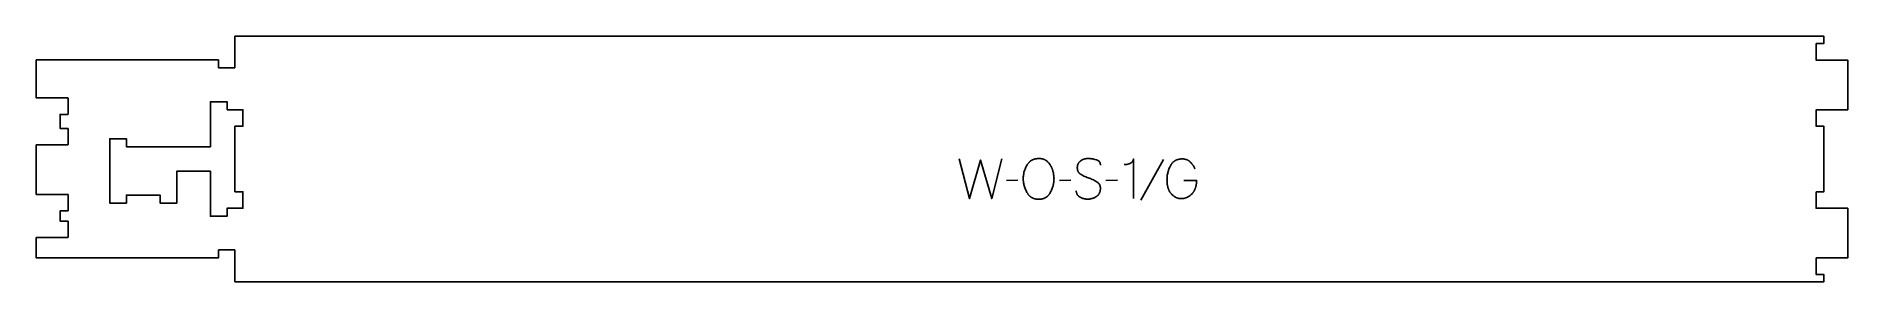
# Model space of a CAD drawing. Extents: x -695 to 672, y -93 to 93.
import ezdxf

# ---------------------------------------------------------------- set-up
doc = ezdxf.new("R2010")
doc.units = 0
for name, color, linetype in [('1_ANYTOOL_1MMDEEP_LABELS_S', 2, 'CONTINUOUS'), ('3_ANYTOOL_CUTTHROUGH_INSID', 4, 'CONTINUOUS'), ('4_ANYTOOL_CUTTHROUGH_OUTSI', 5, 'CONTINUOUS')]:
    doc.layers.add(name, color=color, linetype=linetype)

msp = doc.modelspace()

# ---------------------------------------------------------------- linework, layer by layer
at = {"layer": '1_ANYTOOL_1MMDEEP_LABELS_S'}
for p, q in [((155.6, -0.5), (138.4, -31.2)), ((45.6, -16.1), (36.9, -16.2)), ((85.7, -16.1), (76.9, -16.2)), ((120.7, -16.1), (111.9, -16.2))]:
    msp.add_line(p, q, dxfattribs=at)
for points in [[(1.3, 0), (9, -30), (17.4, -0.9), (25.9, -30), (33.4, 0)], [(107.9, -4.6), (107.9, -4.4), (107.9, -4.3), (107.9, -4.2), (107.9, -4.1), (107.9, -4), (107.9, -3.9), (107.9, -3.9), (107.8, -3.8), (107.8, -3.7), (107.8, -3.6), (107.8, -3.5), (107.8, -3.4), (107.8, -3.4), (107.7, -3.3), (107.7, -3.2), (107.7, -3.1), (107.7, -3), (107.6, -3), (107.6, -2.9), (107.6, -2.8), (107.5, -2.7), (107.5, -2.7), (107.5, -2.6), (107.4, -2.5), (107.4, -2.5), (107.3, -2.4), (107.3, -2.3), (107.2, -2.3), (107.2, -2.2), (107.1, -2.1), (107.1, -2.1), (107, -2), (107, -1.9), (106.9, -1.9), (106.9, -1.8), (106.8, -1.8), (106.8, -1.7), (106.7, -1.7), (106.6, -1.6), (106.6, -1.5), (106.5, -1.5), (106.4, -1.4), (106.4, -1.4), (106.3, -1.3), (106.2, -1.3), (106.1, -1.2), (106.1, -1.2), (106, -1.2), (105.9, -1.1), (105.8, -1.1), (105.7, -1), (105.6, -0.9), (105.4, -0.9), (105.2, -0.8), (105, -0.7), (104.8, -0.7), (104.6, -0.6), (103.8, -0.4), (103, -0.2), (102.2, 0), (101.5, 0.1), (101.1, 0.2), (100.7, 0.2), (100.3, 0.3), (100, 0.3), (99.6, 0.3), (99.2, 0.3), (98.9, 0.3), (98.5, 0.3), (98.3, 0.3), (98.1, 0.3), (97.9, 0.3), (97.8, 0.3), (97.6, 0.3), (97.4, 0.3), (97.2, 0.3), (97, 0.2), (96.8, 0.2), (96.6, 0.2), (96.5, 0.1), (96.3, 0.1), (96.1, 0), (95.9, 0), (95.7, -0.1), (95.6, -0.1), (95.4, -0.2), (95.2, -0.2), (95, -0.3), (94.9, -0.4), (94.7, -0.5), (94.5, -0.5), (94.4, -0.6), (94.2, -0.7), (94, -0.8), (93.9, -0.9), (93.7, -1), (93.5, -1.1), (93.4, -1.2), (93.2, -1.3), (93.1, -1.4), (92.9, -1.5), (92.8, -1.6), (92.6, -1.7), (92.5, -1.9), (92.3, -2), (92.2, -2.1), (92.1, -2.2), (91.9, -2.4), (91.8, -2.5), (91.7, -2.6), (91.6, -2.8), (91.5, -2.9), (91.4, -3.1), (91.3, -3.2), (91.2, -3.4), (91.1, -3.5), (91.1, -3.7), (91, -3.9), (90.9, -4), (90.8, -4.2), (90.8, -4.4), (90.7, -4.5), (90.7, -4.7), (90.6, -4.9), (90.6, -5.1), (90.5, -5.3), (90.5, -5.5), (90.5, -5.7), (90.5, -5.9), (90.5, -6.1), (90.4, -6.3), (90.4, -6.5), (90.4, -6.7), (90.4, -6.9), (90.4, -7.1), (90.5, -7.3), (90.5, -7.5), (90.5, -7.7), (90.5, -7.9), (90.6, -8.1), (90.6, -8.3), (90.7, -8.5), (90.7, -8.7), (90.8, -8.8), (90.8, -9), (90.9, -9.1), (90.9, -9.2), (90.9, -9.3), (91, -9.4), (91, -9.4), (91.1, -9.5), (91.1, -9.6), (91.1, -9.7), (91.2, -9.8), (91.2, -9.8), (91.3, -9.9), (91.3, -10), (91.4, -10.1), (91.4, -10.1), (91.5, -10.2), (91.5, -10.3), (91.6, -10.4), (91.6, -10.4), (91.7, -10.5), (91.8, -10.6), (91.8, -10.6), (91.9, -10.7), (92, -10.8), (92, -10.8), (92.2, -11), (92.3, -11.1), (92.4, -11.2), (92.6, -11.3), (92.8, -11.4), (92.9, -11.5), (93.1, -11.6), (93.3, -11.7), (94, -12.1), (94.7, -12.5), (95.5, -12.9), (96.2, -13.2), (97, -13.6), (97.8, -13.9), (98.6, -14.3), (99.4, -14.6), (100.3, -14.9), (101.1, -15.2), (101.8, -15.5), (102.6, -15.9), (103.4, -16.3), (104.1, -16.7), (104.8, -17.1), (105.5, -17.5), (105.6, -17.6), (105.8, -17.7), (106, -17.8), (106, -17.9), (106.1, -17.9), (106.2, -18), (106.2, -18.1), (106.3, -18.1), (106.4, -18.2), (106.4, -18.3), (106.5, -18.3), (106.6, -18.4), (106.6, -18.5), (106.7, -18.5), (106.8, -18.6), (106.8, -18.7), (106.9, -18.8), (106.9, -18.8), (107, -18.9), (107, -19), (107.1, -19.1), (107.1, -19.1), (107.2, -19.2), (107.2, -19.3), (107.3, -19.4), (107.3, -19.5), (107.3, -19.5), (107.4, -19.6), (107.4, -19.7), (107.5, -19.8), (107.5, -19.9), (107.5, -20), (107.6, -20.1), (107.6, -20.1), (107.6, -20.2), (107.6, -20.3), (107.7, -20.4), (107.7, -20.6), (107.8, -20.8), (107.8, -21), (107.8, -21.2), (107.9, -21.4), (107.9, -21.6), (107.9, -21.8), (107.9, -22), (107.9, -22.2), (107.9, -22.5), (107.9, -22.7), (107.9, -22.9), (107.9, -23.2), (107.8, -23.4), (107.8, -23.6), (107.8, -23.8), (107.7, -24), (107.7, -24.3), (107.6, -24.5), (107.6, -24.7), (107.5, -24.9), (107.4, -25.1), (107.4, -25.3), (107.3, -25.5), (107.2, -25.6), (107.1, -25.8), (107, -26), (106.9, -26.2), (106.8, -26.4), (106.7, -26.5), (106.6, -26.7), (106.5, -26.9), (106.4, -27), (106.2, -27.2), (106.1, -27.3), (106, -27.5), (105.8, -27.6), (105.7, -27.7), (105.5, -27.9), (105.4, -28), (105.2, -28.1), (105, -28.3), (104.9, -28.4), (104.7, -28.5), (104.3, -28.7), (104, -28.9), (103.6, -29.1), (103.2, -29.3), (102.9, -29.5), (102.5, -29.6), (102.1, -29.7), (101.9, -29.8), (101.7, -29.9), (101.5, -29.9), (101.3, -30), (101.1, -30), (100.9, -30.1), (100.7, -30.1), (100.5, -30.1), (100.1, -30.2), (99.7, -30.3), (99.3, -30.3), (98.9, -30.3), (98.5, -30.3), (98.1, -30.3), (97.7, -30.3), (97.3, -30.3), (96.9, -30.3), (96.5, -30.2), (96.1, -30.1), (95.7, -30.1), (95.3, -30), (94.9, -29.9), (94.6, -29.8), (94.2, -29.6), (93.8, -29.5), (93.5, -29.3), (93.1, -29.2), (92.8, -29), (92.4, -28.8), (92.3, -28.7), (92.1, -28.6), (92, -28.5), (91.8, -28.4), (91.7, -28.3), (91.5, -28.2), (91.4, -28), (91.2, -27.9), (91.1, -27.8), (91, -27.7), (90.9, -27.5), (90.8, -27.4), (90.7, -27.3), (90.7, -27.3), (90.6, -27.2), (90.6, -27.1), (90.5, -27.1), (90.5, -27), (90.4, -26.9), (90.4, -26.8), (90.3, -26.8), (90.3, -26.7), (90.3, -26.6), (90.2, -26.5), (90.2, -26.5), (90.2, -26.4), (90.1, -26.3), (90.1, -26.2), (90.1, -26.2), (90, -26.1), (90, -26), (90, -25.9), (89.9, -25.7), (89.9, -25.6), (89.8, -25.4), (89.8, -25.2), (89.8, -25.1), (89.7, -24.9), (89.7, -24.7), (89.7, -24.5), (89.7, -24.3), (89.7, -24.1)], [(132.9, -30), (132.9, 0), (132.8, -0.1), (132.8, -0.3), (132.8, -0.4), (132.8, -0.5), (132.7, -0.7), (132.7, -0.8), (132.6, -1), (132.6, -1.1), (132.5, -1.2), (132.5, -1.3), (132.4, -1.4), (132.4, -1.5), (132.4, -1.5), (132.3, -1.6), (132.3, -1.6), (132.3, -1.7), (132.2, -1.8), (132.2, -1.8), (132.2, -1.9), (132.1, -1.9), (132.1, -2), (132.1, -2), (132, -2.1), (132, -2.1), (131.9, -2.2), (131.9, -2.2), (131.8, -2.3), (131.8, -2.3), (131.7, -2.4), (131.7, -2.4), (131.6, -2.5), (131.5, -2.6), (131.4, -2.7), (131.3, -2.8), (131.2, -2.9), (131, -3), (130.9, -3), (130.8, -3.1), (130.7, -3.2), (130.5, -3.3), (130.4, -3.3), (130.2, -3.4), (130, -3.5), (129.7, -3.6), (129.4, -3.7), (129.1, -3.8), (128.8, -3.9), (128.5, -4), (128.3, -4), (128, -4.1), (127.7, -4.1), (127.5, -4.2), (127.2, -4.2), (126.9, -4.3), (126.7, -4.3), (126.4, -4.3), (126.1, -4.3), (125.9, -4.3)], [(170.8, -16.2), (180.6, -16.2), (180.5, -17.1), (180.5, -17.5), (180.5, -17.9), (180.4, -18.3), (180.4, -18.7), (180.3, -19), (180.3, -19.4), (180.2, -19.8), (180.1, -20.1), (180, -20.5), (180, -20.8), (179.9, -21.2), (179.8, -21.5), (179.7, -21.8), (179.5, -22.2), (179.4, -22.5), (179.3, -22.8), (179.2, -23.1), (179, -23.4), (178.9, -23.7), (178.7, -24), (178.6, -24.3), (178.4, -24.5), (178.2, -24.8), (178, -25.1), (177.9, -25.3), (177.7, -25.6), (177.5, -25.8), (177.3, -26), (177, -26.3), (176.8, -26.5), (176.4, -26.9), (176.2, -27.1), (175.9, -27.3), (175.7, -27.5), (175.5, -27.7), (175.3, -27.9), (175, -28), (174.8, -28.2), (174.6, -28.3), (174.3, -28.5), (174.1, -28.6), (173.9, -28.8), (173.6, -28.9), (173.4, -29), (173.2, -29.1), (172.9, -29.2), (172.7, -29.3), (172.4, -29.4), (172.2, -29.5), (171.9, -29.6), (171.7, -29.7), (171.4, -29.7), (171.2, -29.8), (170.9, -29.9), (170.7, -29.9), (170.4, -29.9), (170.2, -30), (169.9, -30), (169.7, -30), (169.4, -30), (169.2, -30), (168.9, -30), (168.6, -30), (168.4, -30), (168.1, -30), (167.9, -30), (167.6, -29.9), (167.4, -29.9), (167.1, -29.8), (166.9, -29.8), (166.6, -29.7), (166.4, -29.6), (166.1, -29.6), (165.9, -29.5), (165.7, -29.4), (165.4, -29.3), (165.2, -29.2), (164.9, -29.1), (164.7, -29), (164.5, -28.8), (164.2, -28.7), (164, -28.5), (163.8, -28.4), (163.6, -28.2), (163.3, -28.1), (163.1, -27.9), (162.9, -27.7), (162.7, -27.6), (162.4, -27.4), (162.2, -27.2), (162, -27), (161.8, -26.7), (161.6, -26.5), (161.4, -26.3), (161.2, -26.1), (161, -25.8), (160.8, -25.6), (160.6, -25.3), (160.4, -25.1), (160.2, -24.8), (160.1, -24.5), (159.9, -24.2), (159.8, -23.9), (159.6, -23.6), (159.5, -23.3), (159.4, -23), (159.2, -22.7), (159.1, -22.3), (159, -22), (158.9, -21.6), (158.8, -21.3), (158.7, -20.9), (158.6, -20.6), (158.5, -20.2), (158.5, -19.8), (158.4, -19.4), (158.4, -19), (158.3, -18.6), (158.3, -18.2), (158.2, -17.3), (158.2, -16.4), (158.1, -15.5), (158.2, -14.8), (158.2, -14.2), (158.2, -13.5), (158.3, -12.8), (158.4, -12.2), (158.5, -11.5), (158.7, -10.8), (158.8, -10.2), (159, -9.5), (159.2, -8.9), (159.4, -8.2), (159.6, -7.6), (159.9, -7), (160.2, -6.3), (160.5, -5.7), (160.8, -5.1), (161, -4.7), (161.2, -4.4), (161.3, -4.2), (161.5, -3.9), (161.7, -3.6), (161.8, -3.5), (161.9, -3.3), (162, -3.2), (162.2, -3.1), (162.3, -3), (162.4, -2.8), (162.5, -2.7), (162.6, -2.6), (162.7, -2.5), (162.8, -2.4), (163, -2.3), (163.1, -2.2), (163.2, -2.1), (163.3, -2), (163.5, -1.9), (163.6, -1.8), (163.7, -1.7), (163.9, -1.6), (164, -1.5), (164.1, -1.4), (164.3, -1.3), (164.4, -1.3), (164.6, -1.2), (164.7, -1.1), (164.8, -1), (165, -1), (165.1, -0.9), (165.3, -0.8), (165.4, -0.8), (165.6, -0.7), (165.8, -0.7), (165.9, -0.6), (166.2, -0.5), (166.6, -0.4), (166.9, -0.3), (167.2, -0.2), (167.6, -0.2), (167.9, -0.1), (168.3, -0.1), (168.7, 0), (169.1, 0), (169.4, 0), (169.8, 0), (170.1, 0), (170.3, 0), (170.5, 0), (170.7, 0), (170.9, -0.1), (171.1, -0.1), (171.4, -0.1), (171.6, -0.1), (171.8, -0.2), (172, -0.2), (172.2, -0.3), (172.3, -0.3), (172.5, -0.4), (172.7, -0.4), (172.9, -0.5), (173.1, -0.6), (173.3, -0.6), (173.5, -0.7), (173.6, -0.8), (173.8, -0.9), (174, -1), (174.1, -1.1), (174.3, -1.2), (174.5, -1.3), (174.6, -1.4), (174.8, -1.5), (174.9, -1.6), (175.1, -1.7), (175.2, -1.9), (175.4, -2), (175.5, -2.1), (175.7, -2.3), (176.2, -2.8), (176.5, -3.1), (176.8, -3.4), (177, -3.7), (177.3, -4.1), (177.5, -4.4), (177.7, -4.7), (178, -5), (178.2, -5.3), (178.4, -5.7), (178.6, -6), (178.8, -6.4), (179, -6.7), (179.2, -7.1), (179.4, -7.4)]]:
    msp.add_lwpolyline(points, dxfattribs=at)
msp.add_lwpolyline([(61.7, 0.3), (62.1, 0.3), (62.5, 0.3), (62.8, 0.3), (63, 0.3), (63.2, 0.2), (63.3, 0.2), (63.5, 0.2), (63.7, 0.2), (63.8, 0.1), (64, 0.1), (64.2, 0.1), (64.3, 0), (64.5, 0), (64.6, -0.1), (64.8, -0.1), (65, -0.2), (65.1, -0.2), (65.3, -0.3), (65.4, -0.4), (65.6, -0.4), (65.7, -0.5), (65.9, -0.6), (66, -0.6), (66.1, -0.7), (66.3, -0.8), (66.4, -0.9), (66.5, -1), (66.7, -1.1), (67.1, -1.3), (67.3, -1.5), (67.6, -1.7), (67.8, -1.9), (68.1, -2.1), (68.3, -2.4), (68.5, -2.6), (68.7, -2.8), (68.9, -3.1), (69.1, -3.3), (69.3, -3.5), (69.5, -3.8), (69.7, -4.1), (69.9, -4.3), (70.1, -4.6), (70.4, -5.2), (70.6, -5.5), (70.7, -5.8), (70.9, -6.1), (71, -6.4), (71.2, -6.7), (71.3, -7), (71.4, -7.3), (71.5, -7.6), (71.7, -7.9), (71.8, -8.2), (71.9, -8.6), (72, -8.9), (72.1, -9.2), (72.1, -9.6), (72.4, -10.6), (72.5, -11.3), (72.6, -11.9), (72.7, -12.6), (72.8, -13.2), (72.8, -13.9), (72.8, -14.5), (72.9, -15.2), (72.8, -15.8), (72.8, -16.4), (72.8, -17.1), (72.7, -17.7), (72.6, -18.4), (72.5, -19), (72.3, -19.6), (72.2, -20.3), (72, -20.9), (71.8, -21.5), (71.5, -22.2), (71.3, -22.8), (71, -23.5), (70.7, -24.1), (70.4, -24.7), (70.1, -25.4), (69.9, -25.7), (69.7, -26), (69.5, -26.3), (69.3, -26.6), (69.1, -26.8), (68.9, -27.1), (68.7, -27.4), (68.5, -27.6), (68.4, -27.7), (68.3, -27.8), (68.2, -28), (68, -28.1), (67.9, -28.2), (67.8, -28.3), (67.7, -28.4), (67.6, -28.5), (67.4, -28.6), (67.3, -28.7), (67.2, -28.8), (67.1, -28.9), (66.9, -28.9), (66.8, -29), (66.7, -29.1), (66.5, -29.2), (66.4, -29.3), (66.2, -29.4), (66.1, -29.4), (66, -29.5), (65.8, -29.6), (65.7, -29.6), (65.5, -29.7), (65.4, -29.8), (65.2, -29.8), (65.1, -29.9), (64.9, -29.9), (64.8, -30), (64.5, -30.1), (64.1, -30.2), (63.8, -30.2), (63.5, -30.3), (63.2, -30.3), (62.8, -30.4), (62.5, -30.4), (62.1, -30.5), (61.7, -30.5), (61.4, -30.5), (61, -30.5), (60.6, -30.5), (60.2, -30.4), (59.9, -30.4), (59.5, -30.3), (59.2, -30.3), (58.8, -30.2), (58.5, -30.1), (58.2, -30.1), (57.8, -30), (57.7, -29.9), (57.5, -29.9), (57.4, -29.8), (57.2, -29.7), (57.1, -29.7), (56.9, -29.6), (56.8, -29.5), (56.6, -29.5), (56.5, -29.4), (56.3, -29.3), (56.2, -29.3), (56, -29.2), (55.9, -29.1), (55.8, -29), (55.6, -28.9), (55.5, -28.8), (55.4, -28.7), (55.2, -28.6), (55.1, -28.5), (55, -28.4), (54.9, -28.3), (54.7, -28.2), (54.6, -28.1), (54.5, -28), (54.4, -27.9), (54.2, -27.8), (54.1, -27.7), (54, -27.6), (53.9, -27.4), (53.8, -27.3), (53.6, -27), (53.4, -26.8), (53.2, -26.5), (53, -26.2), (52.8, -25.9), (52.6, -25.6), (52.4, -25.3), (52.1, -24.6), (51.8, -24), (51.5, -23.3), (51.2, -22.7), (51, -22), (50.7, -21.4), (50.5, -20.7), (50.4, -20.1), (50.2, -19.4), (50.1, -18.8), (49.9, -18.1), (49.8, -17.5), (49.8, -16.8), (49.7, -16.2), (49.7, -15.5), (49.7, -14.9), (49.7, -14.2), (49.7, -13.5), (49.8, -12.8), (49.9, -12.1), (50, -11.5), (50.1, -10.8), (50.2, -10.1), (50.4, -9.5), (50.6, -8.8), (50.8, -8.2), (51, -7.6), (51.3, -6.9), (51.6, -6.3), (51.9, -5.7), (52.2, -5.1), (52.5, -4.5), (52.7, -4.2), (52.9, -3.9), (53.1, -3.6), (53.3, -3.4), (53.5, -3.1), (53.8, -2.9), (54, -2.6), (54.2, -2.4), (54.3, -2.3), (54.4, -2.2), (54.6, -2.1), (54.7, -1.9), (54.8, -1.8), (54.9, -1.7), (55.1, -1.6), (55.2, -1.5), (55.3, -1.5), (55.5, -1.4), (55.6, -1.3), (55.7, -1.2), (55.9, -1.1), (56, -1), (56.2, -0.9), (56.3, -0.9), (56.4, -0.8), (56.6, -0.7), (56.9, -0.6), (57.2, -0.5), (57.5, -0.3), (57.8, -0.2), (58.1, -0.1), (58.5, 0), (58.8, 0), (59.1, 0.1), (59.5, 0.2), (59.8, 0.2), (60.2, 0.3), (60.6, 0.3), (60.9, 0.3), (61.3, 0.3)], close=True, dxfattribs=at)
at = {"layer": '3_ANYTOOL_CUTTHROUGH_INSID'}
msp.add_lwpolyline([(-551.4, 37.2), (-551.4, 43.2), (-563.9, 43.2), (-563.9, 9.2), (-627.4, 9.2), (-627.4, 15.2), (-639.9, 15.2), (-639.9, -33.3), (-627.4, -33.3), (-627.4, -27.3), (-601.9, -27.3), (-601.9, -33.3), (-589.4, -33.3), (-589.4, -9.3), (-563.9, -9.3), (-563.9, -43.3), (-551.4, -43.3), (-551.4, -37.3), (-539.4, -37.3), (-539.4, -24.8), (-545.4, -24.8), (-545.4, 24.7), (-539.4, 24.7), (-539.4, 37.2)], close=True, dxfattribs=at)
at = {"layer": '4_ANYTOOL_CUTTHROUGH_OUTSI'}
msp.add_lwpolyline([(-545.4, 92.7), (654.1, 92.7), (654.1, 87.2), (648.3, 87.2, 0.414214), (648.1, 87), (648.1, 75, 0.414214), (648.3, 74.7), (672.1, 74.7), (672.1, 37.2), (648.3, 37.2, 0.414214), (648.1, 37), (648.1, 25, 0.414214), (648.3, 24.7), (654.1, 24.7), (654.1, -24.8), (648.3, -24.8, 0.414214), (648.1, -25), (648.1, -37, 0.414214), (648.3, -37.3), (672.1, -37.3), (672.1, -74.8), (648.3, -74.8, 0.414214), (648.1, -75), (648.1, -87, 0.414214), (648.3, -87.3), (654.1, -87.3), (654.1, -92.8), (-545.4, -92.8), (-545.4, -69, 0.414214), (-545.7, -68.7), (-557.7, -68.7, 0.414214), (-557.9, -69), (-557.9, -74.7), (-695.4, -74.7), (-695.4, -59.4), (-671.7, -59.4, 0.414214), (-671.4, -59.1), (-671.4, -47.1, 0.414214), (-671.7, -46.9), (-677.4, -46.9), (-677.4, -39.3), (-671.7, -39.3, 0.414214), (-671.4, -39), (-671.4, -27, 0.414214), (-671.7, -26.8), (-695.4, -26.8), (-695.4, 10.6), (-671.7, 10.6, 0.414214), (-671.4, 10.9), (-671.4, 22.9, 0.414214), (-671.7, 23.1), (-677.4, 23.1), (-677.4, 33.6), (-671.7, 33.6, 0.414214), (-671.4, 33.9), (-671.4, 45.9, 0.414214), (-671.7, 46.1), (-695.4, 46.1), (-695.4, 74.8), (-557.9, 74.8), (-557.9, 69, 0.414214), (-557.7, 68.8), (-545.7, 68.8, 0.414214), (-545.4, 69)], format="xyb", close=True, dxfattribs=at)

doc.saveas('drawing.dxf')
